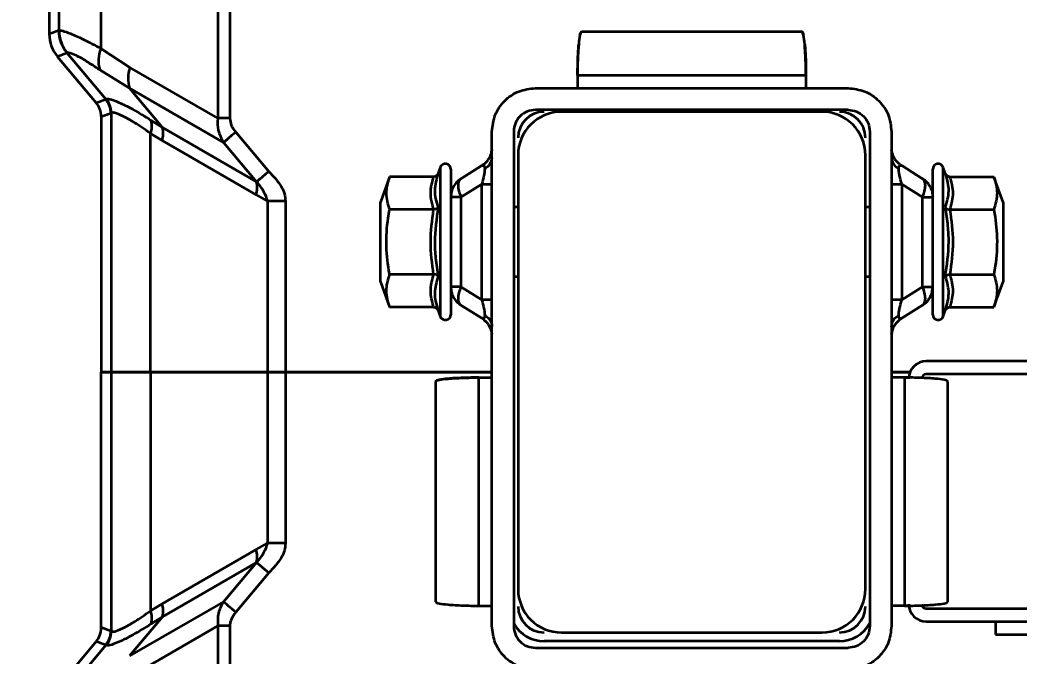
# Model space of a CAD drawing. Header units: millimetres. Extents: x 0 to 420, y 0 to 297.
# Drawn here: x 293.385 to 294.535, y 174.589 to 175.322 of the extents above; entities that cross this region are included whole.
import ezdxf

# ---------------------------------------------------------------- set-up
doc = ezdxf.new("R2010")
doc.units = ezdxf.units.MM
doc.layers.add('尺寸线层', color=150, linetype='Continuous')
doc.styles.add('SLDTEXTSTYLE2', font='TXT', dxfattribs={"width": 0.7})
doc.dimstyles.new('SLDDIMSTYLE0', dxfattribs={"dimtxt": 3.5, "dimasz": 3.302, "dimexe": 0, "dimexo": 0.0625, "dimgap": 0.875, "dimtad": 1, "dimdec": 1, "dimlfac": 100, "dimrnd": 1e-09, "dimzin": 12, "dimdsep": 46, "dimtxsty": 'SLDTEXTSTYLE2', "dimsah": 1, "dimcen": 0.09, "dimadec": 0, "dimazin": 3, "dimtfac": 1, "dimtdec": 3, "dimtofl": 0, "dimtmove": 0, "dimatfit": 3, "dimfxl": 0, "dimfrac": 2, "dimtolj": 1, "dimtzin": 12, "dimarcsym": 0})
doc.dimstyles.new('SLDDIMSTYLE2', dxfattribs={"dimtxt": 0.18, "dimasz": 3.302, "dimexe": 0, "dimexo": 0.0625, "dimgap": 0, "dimtad": 0, "dimtih": 1, "dimtoh": 1, "dimdec": 0, "dimrnd": 1e-09, "dimzin": 0, "dimdsep": 46, "dimtxsty": 'Standard', "dimsah": 1, "dimcen": 0.09, "dimadec": 0, "dimazin": 0, "dimtfac": 3.302, "dimtdec": 0, "dimtofl": 0, "dimtmove": 0, "dimatfit": 3, "dimfxl": 0, "dimfrac": 2, "dimtolj": 1, "dimtzin": 0, "dimarcsym": 0})

# ---------------------------------------------------------------- blocks, each defined once
blk = doc.blocks.new('_D')
at = {"layer": '尺寸线层'}
for p, q in [((291.9431, 202.6412), (364.6876, 202.6412)), ((363.6876, 202.6412), (363.6876, 128.5802)), ((326.1167, 128.5802), (364.6876, 128.5802))]:
    blk.add_line(p, q, dxfattribs=at)
for points in [[(363.6876, 202.6412), (363.1796, 199.3392), (364.1956, 199.3392)], [(363.6876, 128.5802), (364.1956, 131.8822), (363.1796, 131.8822)]]:
    blk.add_solid(points, dxfattribs=at)
at = {"layer": '尺寸线层', "insert": (359.1758, 158.5376), "char_height": 3.5, "attachment_point": 1, "rotation": 90, "style": 'SLDTEXTSTYLE2'}
blk.add_mtext('7406.11', dxfattribs=at)
blk = doc.blocks.new('_D_6')
at = {"layer": '尺寸线层'}
for p, q in [((91.2154, 164.9172), (91.2154, 234.1922)), ((321.3154, 165.1871), (321.3154, 234.1922)), ((321.3154, 233.1922), (91.2154, 233.1922))]:
    blk.add_line(p, q, dxfattribs=at)
for points in [[(91.2154, 233.1922), (94.5174, 232.6842), (94.5174, 233.7002)], [(321.3154, 233.1922), (318.0134, 233.7002), (318.0134, 232.6842)]]:
    blk.add_solid(points, dxfattribs=at)
at = {"layer": '尺寸线层', "insert": (205.1726, 237.704), "char_height": 3.5, "attachment_point": 1, "style": 'SLDTEXTSTYLE2'}
blk.add_mtext('23010', dxfattribs=at)
blk = doc.blocks.new('_D_7')
at = {"layer": '尺寸线层'}
for p, q in [((70.597, 160.4022), (70.597, 246.1922)), ((332.8156, 175.1167), (332.8156, 246.1922)), ((332.8156, 245.1922), (70.597, 245.1922))]:
    blk.add_line(p, q, dxfattribs=at)
for points in [[(70.597, 245.1922), (73.899, 244.6842), (73.899, 245.7002)], [(332.8156, 245.1922), (329.5136, 245.7002), (329.5136, 244.6842)]]:
    blk.add_solid(points, dxfattribs=at)
at = {"layer": '尺寸线层', "insert": (202.8758, 249.704), "char_height": 3.5, "attachment_point": 1, "style": 'SLDTEXTSTYLE2'}
blk.add_mtext('26221.85', dxfattribs=at)

msp = doc.modelspace()

# ---------------------------------------------------------------- linework, layer by layer
at = {"color": 7, "linetype": 'Continuous', "lineweight": 35}
for p, q in [((293.4183, 175.5762), (293.4183, 175.3057)), ((293.4297, 175.3099), (293.4297, 175.5373)), ((293.478, 175.5373), (293.478, 175.2891)), ((293.6125, 175.4212), (293.6125, 175.2087)), ((293.6264, 175.4212), (293.6264, 175.2087)), ((293.4295, 175.3098), (293.4183, 175.3057)), ((293.4295, 175.3098), (293.4297, 175.3099)), ((294.2852, 175.3085), (294.0314, 175.3085)), ((294.2852, 175.3085), (294.2853, 175.3085)), ((293.478, 175.2891), (293.5113, 175.2671)), ((293.4277, 175.28), (293.4388, 175.2841)), ((293.4277, 175.28), (293.4725, 175.2266)), ((293.4391, 175.2843), (293.4388, 175.2841)), ((293.4388, 175.2841), (293.4836, 175.2307)), ((293.5108, 175.2433), (293.4765, 175.2645)), ((293.6125, 175.2087), (293.5113, 175.2671)), ((294.0268, 175.2585), (294.2898, 175.2585)), ((294.0268, 175.2585), (294.0268, 175.2435)), ((294.2898, 175.2585), (294.2898, 175.2435)), ((294.2899, 175.2585), (294.2899, 175.2435)), ((293.5108, 175.2433), (293.619, 175.1808)), ((293.5488, 175.198), (293.5108, 175.2433)), ((293.9783, 175.2435), (294.3383, 175.2435)), ((293.4725, 175.2266), (293.4836, 175.2307)), ((293.4836, 175.2307), (293.4841, 175.231)), ((294.3383, 175.2185), (293.9783, 175.2185)), ((293.4783, 175.2106), (293.4895, 175.2146)), ((293.4783, 175.2106), (293.4783, 174.9162)), ((293.4899, 175.2149), (293.4895, 175.2146)), ((293.4899, 175.2149), (293.4899, 174.9162)), ((293.6264, 175.2087), (293.6125, 175.2087)), ((294.3083, 175.2162), (294.0083, 175.2162)), ((293.5358, 175.2062), (293.5488, 175.198)), ((293.657, 175.1355), (293.5488, 175.198)), ((293.5352, 174.9162), (293.5352, 175.1911)), ((293.5352, 175.1911), (293.5485, 175.1831)), ((293.6332, 175.1927), (293.6712, 175.1474)), ((293.9283, 174.6235), (293.9283, 175.1935)), ((293.9533, 175.1935), (293.9533, 174.6235)), ((294.3633, 175.1935), (294.3633, 174.6235)), ((294.3883, 175.1935), (294.3883, 174.6235)), ((293.5485, 175.1831), (293.6567, 175.1206)), ((293.619, 175.1808), (293.657, 175.1355)), ((293.9281, 175.1723), (293.9268, 175.1661)), ((293.9277, 175.1683), (293.9283, 175.1752)), ((293.928, 175.1724), (293.9277, 175.17)), ((294.3898, 175.1661), (294.3885, 175.1723)), ((293.9276, 175.1693), (293.9258, 175.1644)), ((293.9583, 175.1662), (293.9583, 174.6662)), ((294.3583, 174.6662), (294.3583, 175.1662)), ((294.3908, 175.1644), (294.389, 175.1693)), ((293.8688, 175.1521), (293.8663, 175.1453)), ((293.8688, 175.1521), (293.8688, 174.9803)), ((293.8808, 175.15), (293.8808, 175.1179)), ((293.9166, 175.1541), (293.8926, 175.1391)), ((294.3993, 175.1545), (294.3976, 175.1559)), ((294.3996, 175.1541), (294.4001, 175.1541)), ((294.4001, 175.1541), (294.4241, 175.1391)), ((294.4358, 175.1189), (294.4358, 175.15)), ((294.4503, 175.1453), (294.4478, 175.1521)), ((294.4478, 174.9803), (294.4478, 175.1521)), ((293.8104, 175.1412), (293.7998, 175.1122)), ((293.8611, 175.1412), (293.8104, 175.1412)), ((294.4555, 175.1412), (294.5063, 175.1412)), ((294.5168, 175.1122), (294.5063, 175.1412)), ((293.9166, 175.1329), (293.8926, 175.1179)), ((293.9166, 174.9994), (293.9166, 175.1329)), ((294.4001, 175.1329), (294.4001, 174.9994)), ((294.4001, 175.1329), (294.4241, 175.1179)), ((293.6567, 175.1206), (293.6696, 175.1132)), ((293.8926, 175.1179), (293.8808, 175.1179)), ((293.8808, 175.1179), (293.8808, 175.0144)), ((293.8926, 175.1179), (293.8926, 175.0144)), ((294.4241, 175.0144), (294.4241, 175.1179)), ((294.4241, 175.1179), (294.4358, 175.1179)), ((294.4358, 175.0144), (294.4358, 175.1179)), ((293.6905, 175.1132), (293.6696, 175.1132)), ((293.6696, 175.1132), (293.6696, 174.9162)), ((293.6905, 175.1132), (293.6905, 174.9162)), ((293.7998, 175.0202), (293.7998, 175.1122)), ((293.8611, 175.1037), (293.8104, 175.1037)), ((293.9583, 175.1062), (293.9533, 175.1062)), ((294.3633, 175.1062), (294.3583, 175.1062)), ((294.4555, 175.1037), (294.5063, 175.1037)), ((294.5168, 175.1122), (294.5168, 175.0202)), ((293.8611, 175.0287), (293.8104, 175.0287)), ((293.9533, 175.0262), (293.9583, 175.0262)), ((294.3583, 175.0262), (294.3633, 175.0262)), ((294.4555, 175.0287), (294.5063, 175.0287)), ((293.7998, 175.0202), (293.8104, 174.9911)), ((293.8926, 175.0144), (293.8808, 175.0144)), ((293.8808, 175.0144), (293.8808, 174.9824)), ((293.9166, 174.9994), (293.8926, 175.0144)), ((294.4001, 174.9994), (294.4241, 175.0144)), ((294.4241, 175.0144), (294.4358, 175.0144)), ((294.4358, 174.9824), (294.4358, 175.0144)), ((294.5063, 174.9911), (294.5168, 175.0202)), ((293.8611, 174.9911), (293.8104, 174.9911)), ((293.8926, 174.9932), (293.9166, 174.9782)), ((294.4001, 174.9782), (294.4241, 174.9932)), ((294.4555, 174.9911), (294.5063, 174.9911)), ((293.8663, 174.9871), (293.8688, 174.9803)), ((293.9171, 174.9782), (293.9166, 174.9782)), ((293.9173, 174.9779), (293.9191, 174.9764)), ((294.4478, 174.9803), (294.4503, 174.9871)), ((293.9258, 174.9679), (293.9276, 174.963)), ((293.9268, 174.9662), (293.9281, 174.96)), ((294.3885, 174.96), (294.3898, 174.9662)), ((294.389, 174.963), (294.3908, 174.9679)), ((294.3889, 174.964), (294.3883, 174.9571)), ((294.3887, 174.96), (294.389, 174.9623)), ((294.5883, 174.9287), (294.4283, 174.9287)), ((293.4783, 174.6218), (293.4783, 174.9162)), ((293.4783, 174.9162), (293.4899, 174.9162)), ((293.4899, 174.9162), (293.4783, 174.9162)), ((293.4899, 174.9162), (293.4899, 174.6174)), ((293.4899, 174.9162), (293.5352, 174.9162)), ((293.5352, 174.9162), (293.4899, 174.9162)), ((293.5352, 174.9162), (293.5352, 174.6412)), ((293.5352, 174.9162), (293.6696, 174.9162)), ((293.6696, 174.9162), (293.5352, 174.9162)), ((293.6696, 174.9162), (293.6696, 174.7192)), ((293.6696, 174.9162), (293.6905, 174.9162)), ((293.6905, 174.9162), (293.6696, 174.9162)), ((293.6905, 174.9162), (293.6905, 174.7192)), ((293.9283, 174.9162), (293.6905, 174.9162)), ((293.6905, 174.9162), (293.9283, 174.9162)), ((293.9133, 174.647), (293.9133, 174.91)), ((293.9133, 174.91), (293.9283, 174.91)), ((294.4098, 174.9162), (294.3883, 174.9162)), ((294.3883, 174.9162), (294.4098, 174.9162)), ((294.4033, 174.91), (294.3883, 174.91)), ((294.4033, 174.91), (294.41, 174.9099)), ((294.4033, 174.91), (294.4033, 174.647)), ((294.5883, 174.9137), (294.4283, 174.9137)), ((293.8633, 174.9054), (293.8633, 174.6516)), ((294.4533, 174.6516), (294.4533, 174.9054)), ((293.5485, 174.6493), (293.6567, 174.7118)), ((293.6567, 174.7118), (293.6696, 174.7192)), ((293.6905, 174.7192), (293.6696, 174.7192)), ((293.657, 174.6969), (293.5488, 174.6344)), ((293.657, 174.6969), (293.619, 174.6515)), ((293.6712, 174.685), (293.657, 174.6969)), ((293.6712, 174.685), (293.6332, 174.6396)), ((293.619, 174.6515), (293.5108, 174.5891)), ((293.5352, 174.6412), (293.5485, 174.6493)), ((293.9133, 174.647), (293.9283, 174.647)), ((294.4033, 174.647), (294.3883, 174.647)), ((294.4087, 174.6471), (294.4033, 174.647)), ((294.4283, 174.6437), (294.5883, 174.6437)), ((293.5488, 174.6344), (293.5108, 174.5891)), ((293.5488, 174.6344), (293.5358, 174.6261)), ((293.4895, 174.6177), (293.4783, 174.6218)), ((293.6125, 174.6237), (293.5113, 174.5652)), ((293.6125, 174.6237), (293.6125, 174.4112)), ((293.6264, 174.6237), (293.6125, 174.6237)), ((293.6264, 174.6237), (293.6264, 174.4112)), ((294.4283, 174.6287), (294.5883, 174.6287)), ((294.5083, 174.6287), (294.5083, 174.6137)), ((293.4895, 174.6177), (293.4899, 174.6174)), ((294.0083, 174.6162), (294.3083, 174.6162)), ((294.5083, 174.6137), (294.7933, 174.6137)), ((293.4725, 174.6057), (293.4277, 174.5523)), ((293.4836, 174.6017), (293.4388, 174.5483)), ((293.4836, 174.6017), (293.4725, 174.6057)), ((293.4841, 174.6014), (293.4836, 174.6017)), ((293.9783, 174.5985), (294.3383, 174.5985)), ((294.3283, 174.6062), (293.9883, 174.6062))]:
    msp.add_line(p, q, dxfattribs=at)
at = {"color": 7, "linetype": 'Continuous', "lineweight": 35, "flags": 128}
msp.add_lwpolyline([(293.6332, 174.6396), (293.6309, 174.6415), (293.6287, 174.6434), (293.6266, 174.6451), (293.6246, 174.6468), (293.6229, 174.6483), (293.6213, 174.6496), (293.62, 174.6507), (293.619, 174.6515)], dxfattribs=at)
at = {"color": 7, "linetype": 'Continuous', "lineweight": 35}
for centre, radius, start, end in [((293.4695, 175.3098), 0.0401, 180.0586, 219.9414), ((293.4698, 175.31), 0.0401, 180.1269, 219.9924), ((293.5104, 175.2748), 0.0354, 156.1372, 196.9623), ((293.5493, 175.2544), 0.0401, 161.4836, 196.0343), ((293.4644, 175.2146), 0.025, 0.0586, 39.9414), ((293.4649, 175.2149), 0.025, 0.1661, 40.0321), ((294.0083, 175.1662), 0.05, 90, 180), ((293.9883, 175.1862), 0.03, 90, 180), ((294.3083, 175.1662), 0.05, 0, 90), ((294.3283, 175.1862), 0.03, 0, 90), ((293.5127, 175.1995), 0.024, 339.6339, 16.2007), ((293.5247, 175.191), 0.0251, 341.4836, 16.0343), ((293.8746, 175.15), 0.00619, 0, 160), ((294.442, 175.15), 0.00619, 20, 180), ((293.6329, 175.1286), 0.0251, 341.4836, 16.0343), ((293.8746, 174.9824), 0.00619, 200, 0), ((294.442, 174.9824), 0.00619, 180, 340), ((294.4283, 174.9087), 0.02, 90, 180), ((294.4283, 174.9087), 0.005, 90, 180), ((293.6329, 174.7038), 0.0251, 343.9657, 18.5164), ((294.0083, 174.6662), 0.05, 180, 270), ((294.3083, 174.6662), 0.05, 270, 0), ((293.5247, 174.6413), 0.0251, 343.9657, 18.5164), ((293.9883, 174.6462), 0.03, 180, 270), ((294.3283, 174.6462), 0.03, 270, 0), ((294.4283, 174.6487), 0.02, 180, 270), ((294.4283, 174.6487), 0.005, 180, 270), ((293.5127, 174.6328), 0.024, 343.7993, 20.3661), ((293.9883, 174.6462), 0.04, 208.955, 270), ((294.3283, 174.6462), 0.04, 270, 331.045), ((293.4644, 174.6177), 0.025, 320.0586, 359.9414), ((293.4649, 174.6175), 0.025, 319.9679, 359.8339)]:
    msp.add_arc(centre, radius, start, end, dxfattribs=at)
for centre, major_axis in [((293.4584, 175.3058), (0.0376, 0.0137)), ((293.4533, 175.2106), (-0.0235, -0.0086)), ((293.4533, 174.6218), (-0.0235, 0.0086))]:
    msp.add_ellipse(centre, major_axis=major_axis, ratio=0.998448, start_param=2.793026, end_param=3.49016, dxfattribs=at)
for points, knots in [([(293.4297, 175.3099), (293.4307, 175.3099), (293.4328, 175.31), (293.4426, 175.3065), (293.4572, 175.3002), (293.4709, 175.2928), (293.478, 175.2891)], [0, 0, 0, 0, 0.239453, 0.47313, 0.728792, 1, 1, 1, 1]), ([(294.0314, 175.3085), (294.031, 175.3082), (294.0304, 175.3077), (294.0292, 175.3032), (294.0283, 175.2961), (294.0275, 175.2862), (294.0269, 175.2746), (294.0268, 175.2648), (294.0268, 175.2585)], [0, 0, 0, 0, 0.157309, 0.270586, 0.50035, 0.630794, 0.757716, 1, 1, 1, 1]), ([(294.0296, 175.304), (294.0298, 175.3051), (294.0304, 175.3078), (294.0311, 175.3082), (294.0315, 175.3085)], [0, 0, 0, 0, 0.418606, 1, 1, 1, 1]), ([(294.2898, 175.2585), (294.2897, 175.2648), (294.2896, 175.2746), (294.289, 175.2862), (294.2883, 175.2961), (294.2873, 175.3032), (294.2862, 175.3077), (294.2856, 175.3082), (294.2852, 175.3085)], [0, 0, 0, 0, 0.242279, 0.369203, 0.49965, 0.729414, 0.842683, 1, 1, 1, 1]), ([(294.2853, 175.3085), (294.2856, 175.3082), (294.2863, 175.3078), (294.2869, 175.3051), (294.2872, 175.304)], [0, 0, 0, 0, 0.581362, 1, 1, 1, 1]), ([(294.0269, 175.2585), (294.0269, 175.2648), (294.027, 175.2745), (294.0276, 175.2862), (294.028, 175.2913), (294.0282, 175.2938)], [0, 0, 0, 0, 0.484898, 0.738922, 1, 1, 1, 1]), ([(294.2885, 175.2938), (294.2887, 175.2913), (294.2891, 175.2862), (294.2897, 175.2745), (294.2898, 175.2648), (294.2899, 175.2585)], [0, 0, 0, 0, 0.261071, 0.515092, 1, 1, 1, 1]), ([(293.4765, 175.2645), (293.4711, 175.2681), (293.4605, 175.2752), (293.4492, 175.2812), (293.4415, 175.2845), (293.4399, 175.2843), (293.4391, 175.2843)], [0, 0, 0, 0, 0.270175, 0.525289, 0.759332, 1, 1, 1, 1]), ([(293.4841, 175.231), (293.4851, 175.2312), (293.4872, 175.2316), (293.4978, 175.2276), (293.5141, 175.2198), (293.5284, 175.2108), (293.5358, 175.2062)], [0, 0, 0, 0, 0.223119, 0.475931, 0.731471, 1, 1, 1, 1]), ([(293.5352, 175.1911), (293.5288, 175.1956), (293.5166, 175.2042), (293.5027, 175.2116), (293.493, 175.2156), (293.4909, 175.2152), (293.4899, 175.2149)], [0, 0, 0, 0, 0.267515, 0.511254, 0.753073, 1, 1, 1, 1]), ([(293.6125, 175.2087), (293.6123, 175.204), (293.612, 175.194), (293.6166, 175.1854), (293.619, 175.1808)], [0, 0, 0, 0, 0.4733, 1, 1, 1, 1]), ([(293.6264, 175.2087), (293.6268, 175.206), (293.6276, 175.2001), (293.6312, 175.1954), (293.6332, 175.1927)], [0, 0, 0, 0, 0.448587, 1, 1, 1, 1]), ([(293.6332, 175.1927), (293.6317, 175.1915), (293.6287, 175.189), (293.6245, 175.1855), (293.6211, 175.1825), (293.6197, 175.1814), (293.619, 175.1808)], [0, 0, 0, 0, 0.244438, 0.500001, 0.755563, 1, 1, 1, 1]), ([(293.9273, 175.1686), (293.9267, 175.1667), (293.9254, 175.1629), (293.9217, 175.1578), (293.9183, 175.1553), (293.9166, 175.1541)], [0, 0, 0, 0, 0.315477, 0.657739, 1, 1, 1, 1]), ([(293.9283, 175.1635), (293.9278, 175.1607), (293.9269, 175.1556), (293.922, 175.1519), (293.9199, 175.1503)], [0, 0, 0, 0, 0.559996, 1, 1, 1, 1]), ([(294.3883, 175.1635), (294.3888, 175.1607), (294.3897, 175.1556), (294.3946, 175.1519), (294.3968, 175.1503)], [0, 0, 0, 0, 0.559996, 1, 1, 1, 1]), ([(294.3977, 175.156), (294.3968, 175.1567), (294.3943, 175.1586), (294.392, 175.1616), (294.3911, 175.1641), (294.3909, 175.1645)], [0, 0, 0, 0, 0.294463, 0.87052, 1, 1, 1, 1]), ([(293.9166, 175.1541), (293.9175, 175.1544), (293.9188, 175.1549), (293.9197, 175.1529), (293.9198, 175.1511), (293.9199, 175.1503)], [0, 0, 0, 0, 0.551614, 0.784825, 1, 1, 1, 1]), ([(293.9199, 175.1503), (293.9198, 175.1492), (293.9197, 175.1471), (293.9188, 175.141), (293.9175, 175.1363), (293.9166, 175.1329)], [0, 0, 0, 0, 0.2151838, 0.4483868, 1, 1, 1, 1]), ([(294.3968, 175.1503), (294.3968, 175.1511), (294.3969, 175.1529), (294.3978, 175.1548), (294.3988, 175.1544), (294.3996, 175.1541)], [0, 0, 0, 0, 0.243902, 0.508229, 1, 1, 1, 1]), ([(294.4001, 175.1329), (294.3992, 175.1363), (294.3979, 175.141), (294.3969, 175.1471), (294.3968, 175.1492), (294.3968, 175.1503)], [0, 0, 0, 0, 0.5516135, 0.7848249, 1, 1, 1, 1]), ([(293.6712, 175.1474), (293.6698, 175.1462), (293.6667, 175.1436), (293.6626, 175.1401), (293.6591, 175.1372), (293.6577, 175.1361), (293.657, 175.1355)], [0, 0, 0, 0, 0.244437, 0.5, 0.755563, 1, 1, 1, 1]), ([(293.6712, 175.1474), (293.6764, 175.142), (293.6837, 175.1343), (293.6897, 175.122), (293.6902, 175.116), (293.6905, 175.1132)], [0, 0, 0, 0, 0.554868, 0.787217, 1, 1, 1, 1]), ([(293.8104, 175.1037), (293.8086, 175.1099), (293.8049, 175.1224), (293.8085, 175.1349), (293.8104, 175.1412)], [0, 0, 0, 0, 0.4912125, 1, 1, 1, 1]), ([(293.8663, 175.1453), (293.8663, 175.1453), (293.8661, 175.1447), (293.8655, 175.1436), (293.8643, 175.1423), (293.8628, 175.1414), (293.8617, 175.1413), (293.8611, 175.1412)], [0, 0, 0, 0, 0.006713, 0.267679, 0.528689, 0.76386, 1, 1, 1, 1]), ([(293.8663, 175.1453), (293.8644, 175.1386), (293.8617, 175.1289), (293.8631, 175.1157), (293.8652, 175.1092), (293.8663, 175.1057)], [0, 0, 0, 0, 0.499729, 0.72853, 1, 1, 1, 1]), ([(294.4503, 175.1057), (294.4522, 175.1122), (294.455, 175.1217), (294.4536, 175.135), (294.4515, 175.1417), (294.4503, 175.1453)], [0, 0, 0, 0, 0.499729, 0.72853, 1, 1, 1, 1]), ([(294.4555, 175.1412), (294.455, 175.1413), (294.4539, 175.1414), (294.4523, 175.1423), (294.4511, 175.1436), (294.4505, 175.1447), (294.4503, 175.1453), (294.4503, 175.1453)], [0, 0, 0, 0, 0.23614, 0.471311, 0.732321, 0.993287, 1, 1, 1, 1]), ([(294.5063, 175.1412), (294.5081, 175.1351), (294.5117, 175.1226), (294.5081, 175.1101), (294.5063, 175.1037)], [0, 0, 0, 0, 0.491212, 1, 1, 1, 1]), ([(293.657, 175.1355), (293.6601, 175.1319), (293.6658, 175.1253), (293.6684, 175.117), (293.6696, 175.1132)], [0, 0, 0, 0, 0.537276, 1, 1, 1, 1]), ([(293.8104, 175.0287), (293.8104, 175.0289), (293.8084, 175.0396), (293.8058, 175.0613), (293.8074, 175.0863), (293.8098, 175.1004), (293.8104, 175.1037)], [0, 0, 0, 0, 0.009604, 0.432631, 0.866873, 1, 1, 1, 1]), ([(293.8611, 175.0287), (293.8594, 175.0411), (293.856, 175.0662), (293.8594, 175.0912), (293.8611, 175.1037)], [0, 0, 0, 0, 0.499238, 1, 1, 1, 1]), ([(293.8663, 175.1057), (293.8663, 175.1057), (293.8661, 175.1054), (293.8655, 175.1049), (293.8643, 175.1042), (293.8628, 175.1038), (293.8617, 175.1037), (293.8611, 175.1037)], [0, 0, 0, 0, 0.006713, 0.267679, 0.528689, 0.76386, 1, 1, 1, 1]), ([(293.8663, 175.1057), (293.8644, 175.0926), (293.8616, 175.0734), (293.8631, 175.0468), (293.8652, 175.0337), (293.8663, 175.0266)], [0, 0, 0, 0, 0.500435, 0.728855, 1, 1, 1, 1]), ([(294.4503, 175.0266), (294.4522, 175.0398), (294.455, 175.059), (294.4536, 175.0856), (294.4515, 175.0986), (294.4503, 175.1057)], [0, 0, 0, 0, 0.500435, 0.728855, 1, 1, 1, 1]), ([(294.4503, 175.1057), (294.4503, 175.1057), (294.4505, 175.1054), (294.4511, 175.1049), (294.4523, 175.1042), (294.4539, 175.1038), (294.455, 175.1037), (294.4555, 175.1037)], [0, 0, 0, 0, 0.0067129, 0.2676791, 0.5286892, 0.7638601, 1, 1, 1, 1]), ([(294.4555, 175.1037), (294.4572, 175.0912), (294.4607, 175.0662), (294.4572, 175.0412), (294.4555, 175.0287)], [0, 0, 0, 0, 0.499238, 1, 1, 1, 1]), ([(294.5063, 175.1037), (294.5063, 175.1035), (294.5082, 175.0928), (294.5108, 175.071), (294.5092, 175.046), (294.5068, 175.032), (294.5063, 175.0287)], [0, 0, 0, 0, 0.009604, 0.432631, 0.866873, 1, 1, 1, 1]), ([(293.8104, 174.9911), (293.8086, 174.9973), (293.8049, 175.0098), (293.8085, 175.0223), (293.8104, 175.0287)], [0, 0, 0, 0, 0.4912125, 1, 1, 1, 1]), ([(293.8663, 175.0266), (293.8663, 175.0266), (293.8661, 175.0269), (293.8655, 175.0275), (293.8643, 175.0281), (293.8628, 175.0286), (293.8617, 175.0286), (293.8611, 175.0287)], [0, 0, 0, 0, 0.006713, 0.267679, 0.528689, 0.76386, 1, 1, 1, 1]), ([(293.8663, 175.0266), (293.8644, 175.0201), (293.8617, 175.0107), (293.8631, 174.9973), (293.8652, 174.9907), (293.8663, 174.9871)], [0, 0, 0, 0, 0.499729, 0.72853, 1, 1, 1, 1]), ([(294.4503, 175.0266), (294.4503, 175.0266), (294.4505, 175.0269), (294.4511, 175.0275), (294.4523, 175.0281), (294.4539, 175.0286), (294.455, 175.0286), (294.4555, 175.0287)], [0, 0, 0, 0, 0.0067129, 0.2676791, 0.5286892, 0.7638601, 1, 1, 1, 1]), ([(294.4503, 174.9871), (294.4522, 174.9937), (294.455, 175.0035), (294.4536, 175.0167), (294.4515, 175.0231), (294.4503, 175.0266)], [0, 0, 0, 0, 0.499729, 0.72853, 1, 1, 1, 1]), ([(294.5063, 175.0287), (294.5081, 175.0225), (294.5117, 175.01), (294.5081, 174.9975), (294.5063, 174.9911)], [0, 0, 0, 0, 0.491212, 1, 1, 1, 1]), ([(293.9166, 174.9994), (293.9175, 174.9961), (293.9188, 174.9913), (293.9197, 174.9853), (293.9198, 174.9831), (293.9199, 174.982)], [0, 0, 0, 0, 0.551614, 0.784825, 1, 1, 1, 1]), ([(294.3968, 174.982), (294.3968, 174.9831), (294.3969, 174.9853), (294.3979, 174.9913), (294.3992, 174.9961), (294.4001, 174.9994)], [0, 0, 0, 0, 0.215184, 0.448387, 1, 1, 1, 1]), ([(293.8611, 174.9911), (293.8617, 174.9911), (293.8628, 174.9909), (293.8643, 174.9901), (293.8655, 174.9888), (293.8661, 174.9877), (293.8663, 174.9871), (293.8663, 174.9871)], [0, 0, 0, 0, 0.23614, 0.471311, 0.732321, 0.993287, 1, 1, 1, 1]), ([(294.4503, 174.9871), (294.4503, 174.9871), (294.4505, 174.9877), (294.4511, 174.9888), (294.4523, 174.9901), (294.4539, 174.9909), (294.455, 174.9911), (294.4555, 174.9911)], [0, 0, 0, 0, 0.0067129, 0.2676791, 0.5286892, 0.7638601, 1, 1, 1, 1]), ([(293.9199, 174.982), (293.9198, 174.9812), (293.9197, 174.9794), (293.9189, 174.9776), (293.9178, 174.978), (293.9171, 174.9782)], [0, 0, 0, 0, 0.243902, 0.508229, 1, 1, 1, 1]), ([(293.9199, 174.982), (293.9226, 174.9799), (293.9273, 174.9761), (293.928, 174.971), (293.9283, 174.9688)], [0, 0, 0, 0, 0.559996, 1, 1, 1, 1]), ([(294.3883, 174.9688), (294.3888, 174.9716), (294.3897, 174.9767), (294.3946, 174.9804), (294.3968, 174.982)], [0, 0, 0, 0, 0.559996, 1, 1, 1, 1]), ([(294.3893, 174.9637), (294.3899, 174.9656), (294.3913, 174.9694), (294.395, 174.9745), (294.3984, 174.977), (294.4001, 174.9782)], [0, 0, 0, 0, 0.315477, 0.657739, 1, 1, 1, 1]), ([(294.4001, 174.9782), (294.3992, 174.9779), (294.3979, 174.9774), (294.3969, 174.9794), (294.3968, 174.9812), (294.3968, 174.982)], [0, 0, 0, 0, 0.5516135, 0.7848249, 1, 1, 1, 1]), ([(293.919, 174.9763), (293.9198, 174.9756), (293.9223, 174.9737), (293.9246, 174.9707), (293.9255, 174.9683), (293.9257, 174.9678)], [0, 0, 0, 0, 0.294463, 0.870519, 1, 1, 1, 1]), ([(293.8633, 174.9054), (293.8636, 174.9057), (293.8641, 174.9064), (293.8685, 174.9075), (293.8757, 174.9085), (293.8856, 174.9092), (293.8972, 174.9098), (293.9069, 174.9099), (293.9133, 174.91)], [0, 0, 0, 0, 0.157309, 0.270586, 0.50035, 0.630794, 0.757716, 1, 1, 1, 1]), ([(293.9133, 174.91), (293.9069, 174.9099), (293.8972, 174.9098), (293.8856, 174.9092), (293.8757, 174.9085), (293.8685, 174.9075), (293.8641, 174.9064), (293.8636, 174.9057), (293.8633, 174.9054)], [0, 0, 0, 0, 0.242279, 0.369202, 0.49965, 0.729414, 0.842683, 1, 1, 1, 1]), ([(294.4533, 174.9054), (294.453, 174.9057), (294.4525, 174.9064), (294.4481, 174.9075), (294.441, 174.9085), (294.431, 174.9092), (294.4194, 174.9098), (294.4097, 174.9099), (294.4033, 174.91)], [0, 0, 0, 0, 0.157309, 0.270586, 0.50035, 0.630794, 0.757716, 1, 1, 1, 1]), ([(293.6696, 174.7192), (293.6684, 174.7153), (293.6658, 174.707), (293.6601, 174.7004), (293.657, 174.6969)], [0, 0, 0, 0, 0.462726, 1, 1, 1, 1]), ([(293.6905, 174.7192), (293.6902, 174.7163), (293.6897, 174.7104), (293.6837, 174.6981), (293.6764, 174.6904), (293.6712, 174.685)], [0, 0, 0, 0, 0.211639, 0.442849, 1, 1, 1, 1]), ([(293.619, 174.6515), (293.6167, 174.6473), (293.6121, 174.6388), (293.6124, 174.6287), (293.6125, 174.6237)], [0, 0, 0, 0, 0.492397, 1, 1, 1, 1]), ([(293.8633, 174.6516), (293.8636, 174.6512), (293.8641, 174.6506), (293.8685, 174.6494), (293.8757, 174.6485), (293.8856, 174.6477), (293.8972, 174.6471), (293.9069, 174.647), (293.9133, 174.647)], [0, 0, 0, 0, 0.157309, 0.270586, 0.50035, 0.630794, 0.757716, 1, 1, 1, 1]), ([(294.4033, 174.647), (294.4097, 174.647), (294.4194, 174.6471), (294.431, 174.6477), (294.441, 174.6485), (294.4481, 174.6494), (294.4525, 174.6506), (294.453, 174.6512), (294.4533, 174.6516)], [0, 0, 0, 0, 0.242279, 0.369202, 0.49965, 0.729414, 0.842683, 1, 1, 1, 1]), ([(293.4899, 174.6174), (293.4909, 174.6172), (293.4929, 174.6167), (293.5026, 174.6206), (293.5167, 174.6282), (293.5289, 174.6368), (293.5352, 174.6412)], [0, 0, 0, 0, 0.24021, 0.485805, 0.736712, 1, 1, 1, 1]), ([(293.6332, 174.6396), (293.6314, 174.6372), (293.6287, 174.6335), (293.6267, 174.6279), (293.6265, 174.625), (293.6264, 174.6237)], [0, 0, 0, 0, 0.5155101, 0.7674046, 1, 1, 1, 1]), ([(293.5358, 174.6261), (293.5285, 174.6216), (293.5145, 174.6128), (293.4983, 174.6049), (293.4873, 174.6008), (293.4851, 174.6012), (293.4841, 174.6014)], [0, 0, 0, 0, 0.264309, 0.514931, 0.766931, 1, 1, 1, 1])]:
    msp.add_open_spline(points, degree=3, knots=knots, dxfattribs=at)
for points in [[(293.9283, 175.1935), (293.9291, 175.2), (293.9306, 175.2131), (293.9421, 175.2296), (293.9587, 175.2412), (293.9718, 175.2427), (293.9783, 175.2435)], [(294.3383, 175.2435), (294.3449, 175.2427), (294.358, 175.2412), (294.3745, 175.2296), (294.3861, 175.2131), (294.3876, 175.2), (294.3883, 175.1935)], [(293.9783, 175.2185), (293.975, 175.2181), (293.9685, 175.2173), (293.9602, 175.2116), (293.9545, 175.2033), (293.9537, 175.1967), (293.9533, 175.1935)], [(294.3383, 175.2185), (294.3416, 175.2181), (294.3482, 175.2173), (294.3564, 175.2116), (294.3622, 175.2033), (294.3629, 175.1967), (294.3633, 175.1935)], [(293.8611, 175.1037), (293.8594, 175.11), (293.856, 175.1225), (293.8594, 175.135), (293.8611, 175.1412)], [(293.8926, 175.1391), (293.8909, 175.1379), (293.8875, 175.1354), (293.8838, 175.1301), (293.8813, 175.1242), (293.881, 175.12), (293.8808, 175.1179)], [(293.8926, 175.1391), (293.8916, 175.1382), (293.8898, 175.1365), (293.889, 175.1314), (293.8898, 175.125), (293.8916, 175.1203), (293.8926, 175.1179)], [(294.4241, 175.1179), (294.425, 175.1203), (294.4269, 175.125), (294.4276, 175.1314), (294.4269, 175.1365), (294.425, 175.1382), (294.4241, 175.1391)], [(294.4241, 175.1391), (294.4258, 175.1379), (294.4292, 175.1354), (294.4329, 175.1301), (294.4354, 175.1242), (294.4357, 175.12), (294.4358, 175.1179)], [(294.4555, 175.1412), (294.4572, 175.135), (294.4607, 175.1225), (294.4572, 175.11), (294.4555, 175.1037)], [(293.9166, 175.1329), (293.9183, 175.1329), (293.9217, 175.1329), (293.9254, 175.1329), (293.9279, 175.1329), (293.9282, 175.1329), (293.9283, 175.1329)], [(294.3883, 175.1329), (294.3885, 175.1329), (294.3888, 175.1329), (294.3913, 175.1329), (294.395, 175.1329), (294.3984, 175.1329), (294.4001, 175.1329)], [(293.8611, 174.9911), (293.8594, 174.9974), (293.856, 175.0099), (293.8594, 175.0224), (293.8611, 175.0287)], [(294.4555, 175.0287), (294.4572, 175.0224), (294.4607, 175.0099), (294.4572, 174.9974), (294.4555, 174.9911)], [(293.8808, 175.0144), (293.881, 175.0123), (293.8813, 175.0081), (293.8838, 175.0022), (293.8875, 174.997), (293.8909, 174.9945), (293.8926, 174.9932)], [(293.8926, 175.0144), (293.8916, 175.0121), (293.8898, 175.0073), (293.889, 175.001), (293.8898, 174.9959), (293.8916, 174.9941), (293.8926, 174.9932)], [(294.4241, 174.9932), (294.425, 174.9941), (294.4269, 174.9959), (294.4276, 175.001), (294.4269, 175.0073), (294.425, 175.0121), (294.4241, 175.0144)], [(294.4241, 174.9932), (294.4258, 174.9945), (294.4292, 174.997), (294.4329, 175.0022), (294.4354, 175.0081), (294.4357, 175.0123), (294.4358, 175.0144)], [(293.9283, 174.9994), (293.9282, 174.9994), (293.9279, 174.9994), (293.9254, 174.9994), (293.9217, 174.9994), (293.9183, 174.9994), (293.9166, 174.9994)], [(294.4001, 174.9994), (294.3984, 174.9994), (294.395, 174.9994), (294.3913, 174.9994), (294.3888, 174.9994), (294.3885, 174.9994), (294.3883, 174.9994)], [(293.9783, 174.5735), (293.9718, 174.5742), (293.9587, 174.5757), (293.9421, 174.5873), (293.9306, 174.6038), (293.9291, 174.6169), (293.9283, 174.6235)], [(293.9533, 174.6235), (293.9537, 174.6202), (293.9545, 174.6136), (293.9602, 174.6054), (293.9685, 174.5996), (293.975, 174.5988), (293.9783, 174.5985)], [(294.3883, 174.6235), (294.3876, 174.6169), (294.3861, 174.6038), (294.3745, 174.5873), (294.358, 174.5757), (294.3449, 174.5742), (294.3383, 174.5735)], [(294.3633, 174.6235), (294.3629, 174.6202), (294.3622, 174.6136), (294.3564, 174.6054), (294.3482, 174.5996), (294.3416, 174.5988), (294.3383, 174.5985)]]:
    msp.add_open_spline(points, degree=3, dxfattribs=at)

# ---------------------------------------------------------------- dimensions: what is measured, and where the dimension line sits
at = {"layer": '尺寸线层'}
for base, p1, p2, angle, picture, middle in [((70.597, 245.1922), (332.8156, 175.1167), (70.597, 160.4022), 0, '_D_7', (209.0129, 245.1922)), ((91.2154, 233.1922), (321.3154, 165.1871), (91.2154, 164.9172), 0, '_D_6', (209.0129, 233.1922)), ((363.6876, 128.5802), (291.9431, 202.6412), (326.1167, 128.5802), 90, '_D', (363.6876, 163.9067))]:
    dim = msp.add_linear_dim(base=base, p1=p1, p2=p2, angle=angle, dimstyle='SLDDIMSTYLE0', dxfattribs=at)
    dim.commit()
    dim.dimension.update_dxf_attribs({"geometry": picture, "text_midpoint": middle, "dimtype": 160})

# ---------------------------------------------------------------- leaders
msp.add_leader([(282.987, 163.0988), (295.7585, 207.7449)], dimstyle='SLDDIMSTYLE2', dxfattribs=at)

doc.saveas('drawing.dxf')
